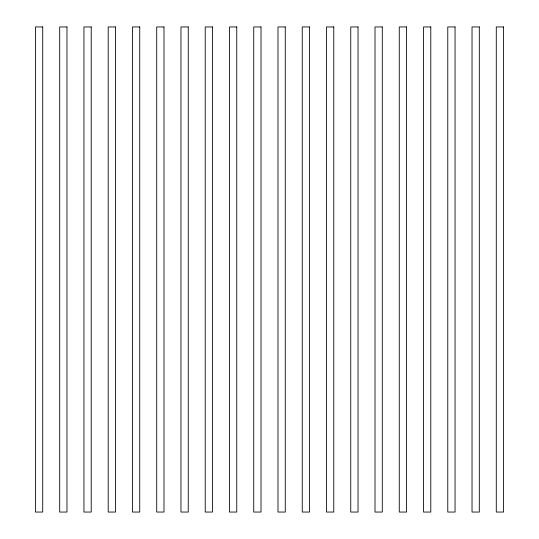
<?xml version="1.0" encoding="UTF-8"?>
<svg xmlns="http://www.w3.org/2000/svg" width="539" height="539" viewBox="0 0 539 539"><rect width="100%" height="100%" fill="white"/><g stroke="black" fill="none" stroke-linecap="round" stroke-linejoin="round"><path stroke-width="0.81" d="M42.716 26.95L35.439 26.95L35.439 512.05L42.716 512.05L42.716 26.95M66.971 26.95L59.694 26.95L59.694 512.05L66.971 512.05L66.971 26.95M91.226 26.95L83.949 26.95L83.949 512.05L91.226 512.05L91.226 26.95M115.481 26.95L108.204 26.95L108.204 512.05L115.481 512.05L115.481 26.95M139.736 26.95L132.459 26.95L132.459 512.05L139.736 512.05L139.736 26.95M163.991 26.95L156.714 26.95L156.714 512.05L163.991 512.05L163.991 26.95M188.246 26.95L180.969 26.95L180.969 512.05L188.246 512.05L188.246 26.95M212.501 26.95L205.224 26.95L205.224 512.05L212.501 512.05L212.501 26.95M236.756 26.95L229.479 26.95L229.479 512.05L236.756 512.05L236.756 26.95M261.011 26.95L253.734 26.95L253.734 512.05L261.011 512.05L261.011 26.95M285.266 26.95L277.989 26.95L277.989 512.05L285.266 512.05L285.266 26.95M309.521 26.95L302.244 26.95L302.244 512.05L309.521 512.05L309.521 26.95M333.776 26.95L326.499 26.95L326.499 512.05L333.776 512.05L333.776 26.95M358.031 26.95L350.754 26.95L350.754 512.05L358.031 512.05L358.031 26.95M382.286 26.95L375.009 26.95L375.009 512.05L382.286 512.05L382.286 26.95M406.541 26.95L399.264 26.95L399.264 512.05L406.541 512.05L406.541 26.95M430.796 26.95L423.519 26.95L423.519 512.05L430.796 512.05L430.796 26.95M455.051 26.95L447.774 26.95L447.774 512.05L455.051 512.05L455.051 26.95M479.306 26.95L472.029 26.95L472.029 512.05L479.306 512.05L479.306 26.95M503.561 26.95L496.284 26.95L496.284 512.05L503.561 512.05L503.561 26.95"/></g></svg>
